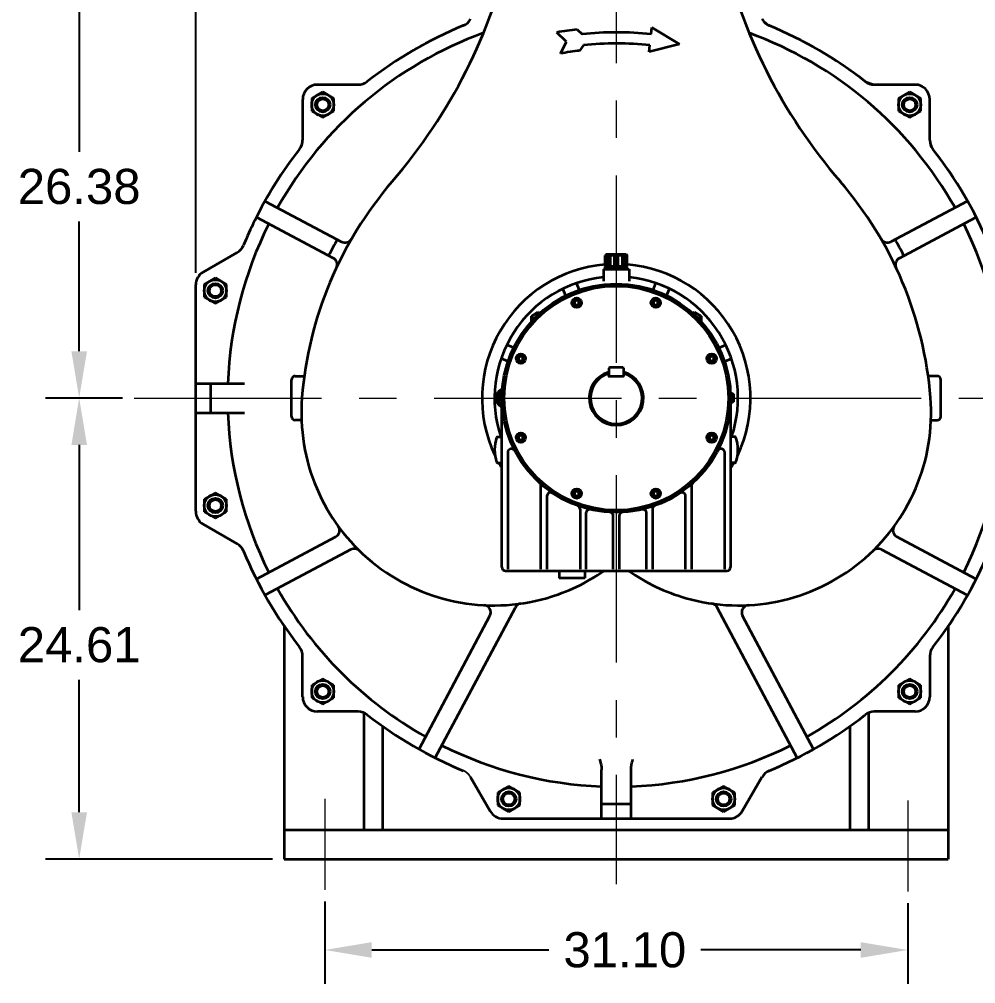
# Model space of a CAD drawing. Header units: inches. Extents: x -403 to 7, y 1 to 290.
# Drawn here: x -195.3 to -144.2, y 208 to 259.4 of the extents above; entities that cross this region are included whole.
import ezdxf

# ---------------------------------------------------------------- set-up
doc = ezdxf.new("R2010")
doc.units = ezdxf.units.IN
doc.header["$MEASUREMENT"] = 0
doc.linetypes.add('点画线', pattern=[16, 10, -2, 2, -2])
doc.layers.add('中心线层', color=1, linetype='点画线', lineweight=18)
doc.layers.add('粗实线层', color=7, linetype='Continuous', lineweight=35)
doc.styles.get("Standard").update_dxf_attribs({"font": 'arial.ttf'})
doc.dimstyles.new('STANDARD 2 PLCS', dxfattribs={"dimtxt": 0.125, "dimasz": 0.18, "dimexe": 0.18, "dimexo": 0.0625, "dimgap": 0.09, "dimtad": 0, "dimtih": 1, "dimtoh": 1, "dimzin": 4, "dimdsep": 46, "dimtxsty": 'Standard', "dimcen": 0.09, "dimaunit": 1, "dimadec": 0, "dimazin": 1, "dimtfac": 1, "dimtofl": 0, "dimtmove": 1, "dimatfit": 3, "dimfxl": 1, "dimtolj": 1, "dimtzin": 4, "dimarcsym": 0})

# ---------------------------------------------------------------- blocks, each defined once
blk = doc.blocks.new('*D163')
at = {"color": 0, "lineweight": -2, "transparency": 16777216}
for p, q in [((-178.956, 212.342), (-178.956, 207.956)), ((-147.856, 212.26), (-147.856, 207.956)), ((-176.456, 209.756), (-167.008, 209.756)), ((-150.356, 209.756), (-158.889, 209.756))]:
    blk.add_line(p, q, dxfattribs=at)
at = {"color": 0, "transparency": 16777216}
for points in [[(-176.456, 210.173), (-176.456, 209.34), (-178.956, 209.756)], [(-150.356, 210.173), (-150.356, 209.34), (-147.856, 209.756)]]:
    blk.add_solid(points, dxfattribs=at)
at = {"layer": 'Defpoints', "color": 0, "transparency": 16777216}
for p in [(-178.956, 212.967), (-147.856, 212.885), (-147.856, 209.756)]:
    blk.add_point(p, dxfattribs=at)
at = {"color": 0, "transparency": 16777216, "insert": (-162.948, 209.756), "char_height": 1.875, "attachment_point": 5}
blk.add_mtext('\\A1;31.10', dxfattribs=at)
blk = doc.blocks.new('*D164')
at = {"color": 0, "lineweight": -2, "transparency": 16777216}
for p, q in [((-189.755, 239.211), (-193.865, 239.211)), ((-192.065, 236.711), (-192.065, 227.897)), ((-192.065, 217.105), (-192.065, 224.182)), ((-181.748, 214.605), (-193.865, 214.605))]:
    blk.add_line(p, q, dxfattribs=at)
at = {"color": 0, "transparency": 16777216}
for points in [[(-192.481, 236.711), (-191.648, 236.711), (-192.065, 239.211)], [(-192.481, 217.105), (-191.648, 217.105), (-192.065, 214.605)]]:
    blk.add_solid(points, dxfattribs=at)
at = {"layer": 'Defpoints', "color": 0, "transparency": 16777216}
for p in [(-189.13, 239.211), (-192.065, 214.605), (-181.123, 214.605)]:
    blk.add_point(p, dxfattribs=at)
at = {"color": 0, "transparency": 16777216, "insert": (-192.065, 226.04), "char_height": 1.875, "attachment_point": 5}
blk.add_mtext('\\A1;24.61', dxfattribs=at)
blk = doc.blocks.new('*D165')
at = {"color": 0, "lineweight": -2, "transparency": 16777216}
for p, q in [((-171.807, 265.589), (-193.865, 265.589)), ((-192.065, 263.089), (-192.065, 252.356)), ((-192.065, 241.711), (-192.065, 248.64)), ((-189.755, 239.211), (-193.865, 239.211))]:
    blk.add_line(p, q, dxfattribs=at)
at = {"color": 0, "transparency": 16777216}
for points in [[(-192.481, 263.089), (-191.648, 263.089), (-192.065, 265.589)], [(-192.481, 241.711), (-191.648, 241.711), (-192.065, 239.211)]]:
    blk.add_solid(points, dxfattribs=at)
at = {"layer": 'Defpoints', "color": 0, "transparency": 16777216}
for p in [(-192.065, 265.589), (-171.182, 265.589), (-189.13, 239.211)]:
    blk.add_point(p, dxfattribs=at)
at = {"color": 0, "transparency": 16777216, "insert": (-192.065, 250.498), "char_height": 1.875, "attachment_point": 5}
blk.add_mtext('\\A1;26.38', dxfattribs=at)
blk = doc.blocks.new('*D166')
at = {"color": 0, "lineweight": -2, "transparency": 16777216}
for p, q in [((-185.847, 245.891), (-185.847, 272.473)), ((-140.965, 245.877), (-140.965, 272.473)), ((-183.347, 270.673), (-167.53, 270.673)), ((-143.465, 270.673), (-159.324, 270.673))]:
    blk.add_line(p, q, dxfattribs=at)
at = {"color": 0, "transparency": 16777216}
for points in [[(-183.347, 271.089), (-183.347, 270.256), (-185.847, 270.673)], [(-143.465, 271.089), (-143.465, 270.256), (-140.965, 270.673)]]:
    blk.add_solid(points, dxfattribs=at)
at = {"layer": 'Defpoints', "color": 0, "transparency": 16777216}
for p in [(-140.965, 270.673), (-185.847, 245.266), (-140.965, 245.252)]:
    blk.add_point(p, dxfattribs=at)
at = {"color": 0, "transparency": 16777216, "insert": (-163.427, 270.673), "char_height": 1.875, "attachment_point": 5}
blk.add_mtext('\\A1;44.88', dxfattribs=at)

msp = doc.modelspace()

# ---------------------------------------------------------------- linework, layer by layer
for p, q in [((-171.87, 258.971), (-172.022, 258.905)), ((-171.719, 259.035), (-171.87, 258.971)), ((-171.567, 259.098), (-171.719, 259.035)), ((-171.567, 259.098), (-171.551, 259.105)), ((-171.551, 259.105), (-171.535, 259.112)), ((-171.535, 259.112), (-171.519, 259.119)), ((-171.519, 259.119), (-171.504, 259.127)), ((-171.504, 259.127), (-171.489, 259.135)), ((-171.489, 259.135), (-171.474, 259.143)), ((-171.474, 259.143), (-171.459, 259.152)), ((-171.459, 259.152), (-171.444, 259.161)), ((-171.444, 259.161), (-171.43, 259.171)), ((-171.43, 259.171), (-171.415, 259.18)), ((-171.415, 259.18), (-171.401, 259.19)), ((-171.401, 259.19), (-171.388, 259.201)), ((-171.388, 259.201), (-171.374, 259.211)), ((-171.374, 259.211), (-171.361, 259.222)), ((-171.361, 259.222), (-171.347, 259.234)), ((-171.347, 259.234), (-171.335, 259.245)), ((-171.335, 259.245), (-171.322, 259.257)), ((-171.322, 259.257), (-171.31, 259.269)), ((-171.31, 259.269), (-171.297, 259.281)), ((-171.297, 259.281), (-171.286, 259.294)), ((-171.286, 259.294), (-171.274, 259.307)), ((-171.274, 259.307), (-171.263, 259.32)), ((-171.263, 259.32), (-171.252, 259.333)), ((-171.252, 259.333), (-171.241, 259.347)), ((-171.241, 259.347), (-171.231, 259.36)), ((-171.231, 259.36), (-171.221, 259.374)), ((-171.221, 259.374), (-171.211, 259.389)), ((-171.211, 259.389), (-171.202, 259.403)), ((-171.202, 259.403), (-171.192, 259.418)), ((-171.192, 259.418), (-171.184, 259.433)), ((-155.246, 259.098), (-155.629, 259.433)), ((-155.629, 259.433), (-155.62, 259.418)), ((-155.246, 259.098), (-155.629, 259.433)), ((-155.62, 259.418), (-155.611, 259.403)), ((-155.611, 259.403), (-155.602, 259.389)), ((-155.602, 259.389), (-155.592, 259.374)), ((-155.592, 259.374), (-155.582, 259.36)), ((-155.582, 259.36), (-155.571, 259.347)), ((-155.571, 259.347), (-155.561, 259.333)), ((-155.561, 259.333), (-155.55, 259.32)), ((-155.55, 259.32), (-155.539, 259.307)), ((-155.539, 259.307), (-155.527, 259.294)), ((-155.527, 259.294), (-155.515, 259.281)), ((-155.515, 259.281), (-155.503, 259.269)), ((-155.503, 259.269), (-155.491, 259.257)), ((-155.491, 259.257), (-155.478, 259.245)), ((-155.478, 259.245), (-155.465, 259.234)), ((-155.465, 259.234), (-155.452, 259.222)), ((-155.452, 259.222), (-155.439, 259.211)), ((-155.439, 259.211), (-155.425, 259.201)), ((-155.425, 259.201), (-155.411, 259.19)), ((-155.411, 259.19), (-155.397, 259.18)), ((-155.397, 259.18), (-155.383, 259.171)), ((-155.383, 259.171), (-155.369, 259.161)), ((-155.369, 259.161), (-155.354, 259.152)), ((-155.354, 259.152), (-155.339, 259.143)), ((-155.339, 259.143), (-155.324, 259.135)), ((-155.324, 259.135), (-155.309, 259.127)), ((-155.309, 259.127), (-155.293, 259.119)), ((-155.293, 259.119), (-155.278, 259.112)), ((-155.278, 259.112), (-155.262, 259.105)), ((-155.262, 259.105), (-155.246, 259.098)), ((-155.063, 259.022), (-155.246, 259.098)), ((-154.88, 258.944), (-155.063, 259.022)), ((-154.699, 258.865), (-154.88, 258.944)), ((-173.065, 258.415), (-173.212, 258.341)), ((-172.917, 258.489), (-173.065, 258.415)), ((-172.769, 258.561), (-172.917, 258.489)), ((-172.621, 258.632), (-172.769, 258.561)), ((-172.472, 258.702), (-172.621, 258.632)), ((-172.322, 258.771), (-172.472, 258.702)), ((-172.172, 258.839), (-172.322, 258.771)), ((-172.022, 258.905), (-172.172, 258.839)), ((-154.518, 258.783), (-154.699, 258.865)), ((-154.338, 258.701), (-154.518, 258.783)), ((-154.158, 258.616), (-154.338, 258.701)), ((-153.98, 258.53), (-154.158, 258.616)), ((-153.802, 258.442), (-153.98, 258.53)), ((-153.625, 258.353), (-153.802, 258.442)), ((-173.937, 257.951), (-174.08, 257.87)), ((-173.793, 258.031), (-173.937, 257.951)), ((-173.649, 258.11), (-173.793, 258.031)), ((-173.504, 258.188), (-173.649, 258.11)), ((-173.358, 258.265), (-173.504, 258.188)), ((-173.212, 258.341), (-173.358, 258.265)), ((-153.449, 258.262), (-153.625, 258.353)), ((-153.273, 258.169), (-153.449, 258.262)), ((-153.099, 258.075), (-153.273, 258.169)), ((-152.925, 257.979), (-153.099, 258.075)), ((-152.753, 257.881), (-152.925, 257.979)), ((-174.787, 257.447), (-174.926, 257.36)), ((-174.647, 257.534), (-174.787, 257.447)), ((-174.506, 257.62), (-174.647, 257.534)), ((-174.365, 257.704), (-174.506, 257.62)), ((-174.223, 257.787), (-174.365, 257.704)), ((-174.08, 257.87), (-174.223, 257.787)), ((-152.581, 257.782), (-152.753, 257.881)), ((-152.41, 257.682), (-152.581, 257.782)), ((-152.24, 257.579), (-152.41, 257.682)), ((-152.071, 257.476), (-152.24, 257.579)), ((-151.903, 257.37), (-152.071, 257.476)), ((-175.065, 257.271), (-175.203, 257.181)), ((-174.926, 257.36), (-175.065, 257.271)), ((-151.736, 257.263), (-151.903, 257.37)), ((-151.57, 257.155), (-151.736, 257.263)), ((-151.405, 257.045), (-151.57, 257.155)), ((-151.241, 256.934), (-151.405, 257.045)), ((-151.078, 256.821), (-151.241, 256.934)), ((-150.916, 256.706), (-151.078, 256.821)), ((-150.755, 256.59), (-150.916, 256.706)), ((-150.596, 256.473), (-150.755, 256.59)), ((-150.437, 256.354), (-150.596, 256.473)), ((-150.279, 256.233), (-150.437, 256.354)), ((-150.123, 256.112), (-150.279, 256.233)), ((-149.636, 255.943), (-150.123, 256.112)), ((-150.123, 256.112), (-150.109, 256.101)), ((-149.636, 255.943), (-150.123, 256.112)), ((-150.109, 256.101), (-150.095, 256.091)), ((-150.095, 256.091), (-150.081, 256.081)), ((-150.081, 256.081), (-150.066, 256.071)), ((-150.066, 256.071), (-150.051, 256.062)), ((-150.051, 256.062), (-150.036, 256.052)), ((-150.036, 256.052), (-150.021, 256.044)), ((-150.021, 256.044), (-150.006, 256.035)), ((-150.006, 256.035), (-149.99, 256.027)), ((-149.99, 256.027), (-149.975, 256.02)), ((-149.975, 256.02), (-149.959, 256.012)), ((-149.959, 256.012), (-149.943, 256.005)), ((-149.943, 256.005), (-149.927, 255.999)), ((-149.927, 255.999), (-149.91, 255.992)), ((-149.91, 255.992), (-149.894, 255.987)), ((-149.894, 255.987), (-149.877, 255.981)), ((-149.877, 255.981), (-149.86, 255.976)), ((-149.86, 255.976), (-149.844, 255.971)), ((-149.844, 255.971), (-149.827, 255.967)), ((-149.827, 255.967), (-149.81, 255.963)), ((-149.81, 255.963), (-149.793, 255.959)), ((-149.793, 255.959), (-149.775, 255.956)), ((-149.775, 255.956), (-149.758, 255.953)), ((-149.758, 255.953), (-149.741, 255.95)), ((-149.741, 255.95), (-149.724, 255.948)), ((-149.724, 255.948), (-149.706, 255.946)), ((-149.706, 255.946), (-149.689, 255.945)), ((-149.689, 255.945), (-149.671, 255.944)), ((-149.671, 255.944), (-149.654, 255.944)), ((-149.654, 255.944), (-149.636, 255.943)), ((-147.461, 255.943), (-149.636, 255.943)), ((-147.42, 255.942), (-147.461, 255.943)), ((-147.461, 255.943), (-147.461, 255.943)), ((-147.379, 255.939), (-147.42, 255.942)), ((-147.338, 255.934), (-147.379, 255.939)), ((-147.298, 255.926), (-147.338, 255.934)), ((-147.258, 255.916), (-147.298, 255.926)), ((-147.218, 255.905), (-147.258, 255.916)), ((-147.179, 255.891), (-147.218, 255.905)), ((-147.141, 255.875), (-147.179, 255.891)), ((-147.104, 255.857), (-147.141, 255.875)), ((-147.068, 255.838), (-147.104, 255.857)), ((-147.033, 255.816), (-147.068, 255.838)), ((-146.999, 255.793), (-147.033, 255.816)), ((-146.966, 255.768), (-146.999, 255.793)), ((-146.935, 255.741), (-146.966, 255.768)), ((-146.905, 255.713), (-146.935, 255.741)), ((-146.876, 255.683), (-146.905, 255.713)), ((-146.85, 255.651), (-146.876, 255.683)), ((-146.824, 255.619), (-146.85, 255.651)), ((-146.801, 255.585), (-146.824, 255.619)), ((-146.78, 255.55), (-146.801, 255.585)), ((-146.76, 255.513), (-146.78, 255.55)), ((-146.742, 255.476), (-146.76, 255.513)), ((-146.726, 255.438), (-146.742, 255.476)), ((-146.713, 255.399), (-146.726, 255.438)), ((-146.701, 255.36), (-146.713, 255.399)), ((-146.691, 255.32), (-146.701, 255.36)), ((-146.684, 255.279), (-146.691, 255.32)), ((-146.678, 255.238), (-146.684, 255.279)), ((-146.675, 255.197), (-146.678, 255.238)), ((-146.674, 255.156), (-146.675, 255.197)), ((-146.674, 252.981), (-146.674, 255.156)), ((-146.674, 255.156), (-146.674, 255.156)), ((-146.506, 252.494), (-146.674, 252.981)), ((-146.674, 252.981), (-146.674, 252.964)), ((-146.506, 252.494), (-146.674, 252.981)), ((-146.674, 252.964), (-146.673, 252.946)), ((-146.673, 252.946), (-146.672, 252.929)), ((-146.672, 252.929), (-146.671, 252.911)), ((-146.671, 252.911), (-146.669, 252.894)), ((-146.669, 252.894), (-146.667, 252.876)), ((-146.667, 252.876), (-146.665, 252.859)), ((-146.665, 252.859), (-146.662, 252.842)), ((-146.662, 252.842), (-146.658, 252.825)), ((-146.658, 252.825), (-146.655, 252.808)), ((-146.655, 252.808), (-146.651, 252.791)), ((-146.651, 252.791), (-146.646, 252.774)), ((-146.646, 252.774), (-146.641, 252.757)), ((-146.641, 252.757), (-146.636, 252.74)), ((-146.636, 252.74), (-146.631, 252.724)), ((-146.631, 252.724), (-146.625, 252.707)), ((-146.625, 252.707), (-146.619, 252.691)), ((-146.619, 252.691), (-146.612, 252.675)), ((-146.612, 252.675), (-146.605, 252.659)), ((-146.605, 252.659), (-146.598, 252.643)), ((-146.598, 252.643), (-146.59, 252.627)), ((-146.59, 252.627), (-146.582, 252.612)), ((-146.582, 252.612), (-146.574, 252.596)), ((-146.574, 252.596), (-146.565, 252.581)), ((-146.565, 252.581), (-146.556, 252.566)), ((-146.556, 252.566), (-146.546, 252.551)), ((-146.546, 252.551), (-146.537, 252.537)), ((-146.537, 252.537), (-146.527, 252.522)), ((-146.527, 252.522), (-146.516, 252.508)), ((-146.516, 252.508), (-146.506, 252.494)), ((-146.384, 252.338), (-146.506, 252.494)), ((-146.264, 252.18), (-146.384, 252.338)), ((-146.145, 252.022), (-146.264, 252.18)), ((-146.027, 251.862), (-146.145, 252.022)), ((-145.911, 251.701), (-146.027, 251.862)), ((-145.797, 251.539), (-145.911, 251.701)), ((-145.684, 251.376), (-145.797, 251.539)), ((-145.572, 251.212), (-145.684, 251.376)), ((-145.462, 251.047), (-145.572, 251.212)), ((-145.354, 250.881), (-145.462, 251.047)), ((-145.247, 250.714), (-145.354, 250.881)), ((-145.142, 250.546), (-145.247, 250.714)), ((-145.038, 250.377), (-145.142, 250.546)), ((-144.936, 250.207), (-145.038, 250.377)), ((-144.835, 250.036), (-144.936, 250.207)), ((-144.736, 249.865), (-144.835, 250.036)), ((-144.639, 249.692), (-144.736, 249.865)), ((-144.543, 249.518), (-144.639, 249.692)), ((-144.448, 249.344), (-144.543, 249.518)), ((-144.356, 249.169), (-144.448, 249.344)), ((-144.265, 248.992), (-144.356, 249.169)), ((-144.175, 248.815), (-144.265, 248.992)), ((-184.398, 246.544), (-185.454, 245.934)), ((-185.79, 245.547), (-185.8, 245.522)), ((-185.779, 245.573), (-185.79, 245.547)), ((-185.768, 245.598), (-185.779, 245.573)), ((-185.755, 245.622), (-185.768, 245.598)), ((-185.742, 245.646), (-185.755, 245.622)), ((-185.728, 245.67), (-185.742, 245.646)), ((-185.713, 245.693), (-185.728, 245.67)), ((-185.697, 245.715), (-185.713, 245.693)), ((-185.68, 245.737), (-185.697, 245.715)), ((-185.663, 245.759), (-185.68, 245.737)), ((-185.645, 245.779), (-185.663, 245.759)), ((-185.626, 245.799), (-185.645, 245.779)), ((-185.607, 245.819), (-185.626, 245.799)), ((-185.587, 245.838), (-185.607, 245.819)), ((-185.566, 245.856), (-185.587, 245.838)), ((-185.545, 245.873), (-185.566, 245.856)), ((-185.523, 245.89), (-185.545, 245.873)), ((-185.5, 245.905), (-185.523, 245.89)), ((-185.477, 245.92), (-185.5, 245.905)), ((-185.454, 245.934), (-185.477, 245.92)), ((-185.454, 245.934), (-185.454, 245.934)), ((-185.845, 245.307), (-185.847, 245.28)), ((-185.847, 245.28), (-185.847, 245.252)), ((-185.847, 245.252), (-185.847, 245.252)), ((-185.847, 245.252), (-185.847, 243.12)), ((-185.843, 245.335), (-185.845, 245.307)), ((-185.84, 245.362), (-185.843, 245.335)), ((-185.835, 245.389), (-185.84, 245.362)), ((-185.83, 245.416), (-185.835, 245.389)), ((-185.824, 245.443), (-185.83, 245.416)), ((-185.817, 245.47), (-185.824, 245.443)), ((-185.809, 245.496), (-185.817, 245.47)), ((-185.8, 245.522), (-185.809, 245.496)), ((-185.847, 243.12), (-185.847, 243.12)), ((-185.847, 243.12), (-185.847, 239.998)), ((-185.847, 239.998), (-185.847, 239.998)), ((-185.847, 239.998), (-185.847, 238.424)), ((-185.847, 238.424), (-185.847, 238.424)), ((-185.847, 238.424), (-185.847, 233.17)), ((-185.847, 233.17), (-185.847, 233.17)), ((-185.847, 233.17), (-185.847, 233.142)), ((-185.847, 233.142), (-185.845, 233.115)), ((-185.845, 233.115), (-185.843, 233.087)), ((-185.843, 233.087), (-185.84, 233.06)), ((-185.84, 233.06), (-185.835, 233.033)), ((-185.835, 233.033), (-185.83, 233.006)), ((-185.83, 233.006), (-185.824, 232.979)), ((-185.824, 232.979), (-185.817, 232.953)), ((-185.817, 232.953), (-185.809, 232.926)), ((-185.809, 232.926), (-185.8, 232.9)), ((-185.8, 232.9), (-185.79, 232.875)), ((-185.79, 232.875), (-185.779, 232.849)), ((-185.779, 232.849), (-185.768, 232.824)), ((-185.768, 232.824), (-185.755, 232.8)), ((-185.755, 232.8), (-185.742, 232.776)), ((-185.742, 232.776), (-185.728, 232.752)), ((-185.728, 232.752), (-185.713, 232.729)), ((-185.713, 232.729), (-185.697, 232.707)), ((-185.697, 232.707), (-185.68, 232.685)), ((-185.68, 232.685), (-185.663, 232.663)), ((-185.663, 232.663), (-185.645, 232.643)), ((-185.645, 232.643), (-185.626, 232.623)), ((-185.626, 232.623), (-185.607, 232.603)), ((-185.607, 232.603), (-185.587, 232.584)), ((-185.587, 232.584), (-185.566, 232.566)), ((-185.566, 232.566), (-185.545, 232.549)), ((-185.545, 232.549), (-185.523, 232.533)), ((-185.523, 232.533), (-185.5, 232.517)), ((-185.5, 232.517), (-185.477, 232.502)), ((-185.477, 232.502), (-185.454, 232.488)), ((-185.454, 232.488), (-185.454, 232.488)), ((-185.454, 232.488), (-183.628, 231.434)), ((-183.613, 231.425), (-183.628, 231.434)), ((-183.598, 231.416), (-183.613, 231.425)), ((-183.584, 231.406), (-183.598, 231.416)), ((-183.57, 231.397), (-183.584, 231.406)), ((-183.556, 231.387), (-183.57, 231.397)), ((-183.542, 231.376), (-183.556, 231.387)), ((-183.528, 231.365), (-183.542, 231.376)), ((-183.515, 231.354), (-183.528, 231.365)), ((-183.502, 231.343), (-183.515, 231.354)), ((-183.489, 231.332), (-183.502, 231.343)), ((-183.477, 231.32), (-183.489, 231.332)), ((-183.464, 231.308), (-183.477, 231.32)), ((-183.452, 231.295), (-183.464, 231.308)), ((-183.44, 231.283), (-183.452, 231.295)), ((-183.429, 231.27), (-183.44, 231.283)), ((-183.418, 231.257), (-183.429, 231.27)), ((-183.407, 231.243), (-183.418, 231.257)), ((-183.396, 231.23), (-183.407, 231.243)), ((-183.386, 231.216), (-183.396, 231.23)), ((-183.376, 231.202), (-183.386, 231.216)), ((-183.366, 231.188), (-183.376, 231.202)), ((-183.357, 231.173), (-183.366, 231.188)), ((-183.348, 231.159), (-183.357, 231.173)), ((-183.339, 231.144), (-183.348, 231.159)), ((-183.33, 231.129), (-183.339, 231.144)), ((-183.322, 231.113), (-183.33, 231.129)), ((-183.314, 231.098), (-183.322, 231.113)), ((-183.307, 231.082), (-183.314, 231.098)), ((-183.3, 231.067), (-183.307, 231.082)), ((-183.293, 231.051), (-183.3, 231.067)), ((-183.293, 231.051), (-183.235, 230.91)), ((-183.235, 230.91), (-183.176, 230.77)), ((-183.176, 230.77), (-183.115, 230.63)), ((-183.115, 230.63), (-183.054, 230.49)), ((-183.054, 230.49), (-182.992, 230.351)), ((-182.992, 230.351), (-182.928, 230.212)), ((-182.928, 230.212), (-182.864, 230.074)), ((-182.864, 230.074), (-182.799, 229.937)), ((-182.799, 229.937), (-182.733, 229.799)), ((-182.733, 229.799), (-182.665, 229.663)), ((-182.665, 229.663), (-182.597, 229.526)), ((-182.597, 229.526), (-182.528, 229.391)), ((-182.528, 229.391), (-182.458, 229.255)), ((-182.458, 229.255), (-182.387, 229.12)), ((-182.387, 229.12), (-182.315, 228.986)), ((-144.498, 228.986), (-144.426, 229.12)), ((-144.426, 229.12), (-144.355, 229.255)), ((-144.355, 229.255), (-144.285, 229.391)), ((-144.285, 229.391), (-144.216, 229.526)), ((-182.315, 228.986), (-182.242, 228.852)), ((-182.242, 228.852), (-182.168, 228.719)), ((-182.168, 228.719), (-182.093, 228.586)), ((-182.093, 228.586), (-182.017, 228.454)), ((-144.795, 228.454), (-144.72, 228.586)), ((-144.72, 228.586), (-144.645, 228.719)), ((-144.645, 228.719), (-144.571, 228.852)), ((-144.571, 228.852), (-144.498, 228.986)), ((-182.017, 228.454), (-181.941, 228.322)), ((-181.941, 228.322), (-181.863, 228.191)), ((-181.863, 228.191), (-181.784, 228.061)), ((-181.784, 228.061), (-181.705, 227.931)), ((-145.108, 227.931), (-145.028, 228.061)), ((-145.028, 228.061), (-144.95, 228.191)), ((-144.95, 228.191), (-144.872, 228.322)), ((-144.872, 228.322), (-144.795, 228.454)), ((-181.705, 227.931), (-181.624, 227.801)), ((-181.624, 227.801), (-181.543, 227.673)), ((-181.543, 227.673), (-181.461, 227.544)), ((-181.461, 227.544), (-181.378, 227.417)), ((-145.435, 227.417), (-145.352, 227.544)), ((-145.352, 227.544), (-145.27, 227.673)), ((-145.27, 227.673), (-145.188, 227.801)), ((-145.188, 227.801), (-145.108, 227.931)), ((-181.378, 227.417), (-181.294, 227.289)), ((-181.294, 227.289), (-181.209, 227.163)), ((-181.209, 227.163), (-181.123, 227.037)), ((-181.123, 227.037), (-181.123, 227.037)), ((-145.69, 227.037), (-145.604, 227.163)), ((-145.69, 227.037), (-145.69, 227.037)), ((-145.604, 227.163), (-145.519, 227.289)), ((-145.519, 227.289), (-145.435, 227.417)), ((-171.836, 219.437), (-171.819, 219.43)), ((-171.819, 219.43), (-171.802, 219.422)), ((-171.802, 219.422), (-171.786, 219.415)), ((-171.786, 219.415), (-171.769, 219.408)), ((-171.769, 219.408), (-171.752, 219.401)), ((-171.752, 219.401), (-171.735, 219.394)), ((-171.735, 219.394), (-171.718, 219.387)), ((-171.718, 219.387), (-171.701, 219.38)), ((-171.701, 219.38), (-171.685, 219.373)), ((-171.685, 219.373), (-171.668, 219.366)), ((-171.668, 219.366), (-171.651, 219.359)), ((-171.651, 219.359), (-171.634, 219.352)), ((-171.634, 219.352), (-171.617, 219.345)), ((-171.617, 219.345), (-171.6, 219.338)), ((-171.6, 219.338), (-171.584, 219.331)), ((-171.584, 219.331), (-171.567, 219.324)), ((-171.551, 219.317), (-171.567, 219.324)), ((-171.535, 219.31), (-171.551, 219.317)), ((-171.519, 219.303), (-171.535, 219.31)), ((-171.504, 219.295), (-171.519, 219.303)), ((-171.489, 219.287), (-171.504, 219.295)), ((-155.309, 219.295), (-155.324, 219.287)), ((-155.293, 219.303), (-155.309, 219.295)), ((-155.278, 219.31), (-155.293, 219.303)), ((-155.262, 219.317), (-155.278, 219.31)), ((-155.246, 219.324), (-155.262, 219.317)), ((-155.246, 219.324), (-155.229, 219.331)), ((-155.229, 219.331), (-155.212, 219.338)), ((-155.212, 219.338), (-155.195, 219.345)), ((-155.195, 219.345), (-155.179, 219.352)), ((-155.179, 219.352), (-155.162, 219.359)), ((-155.162, 219.359), (-155.145, 219.366)), ((-155.145, 219.366), (-155.128, 219.373)), ((-155.128, 219.373), (-155.111, 219.38)), ((-155.111, 219.38), (-155.094, 219.387)), ((-155.094, 219.387), (-155.078, 219.394)), ((-155.078, 219.394), (-155.061, 219.401)), ((-155.061, 219.401), (-155.044, 219.408)), ((-155.044, 219.408), (-155.027, 219.415)), ((-155.027, 219.415), (-155.01, 219.422)), ((-155.01, 219.422), (-154.994, 219.43)), ((-154.994, 219.43), (-154.977, 219.437)), ((-154.977, 219.437), (-154.96, 219.444)), ((-154.96, 219.444), (-154.943, 219.451)), ((-154.943, 219.451), (-154.926, 219.458)), ((-154.926, 219.458), (-154.91, 219.465)), ((-154.91, 219.465), (-154.893, 219.473)), ((-154.893, 219.473), (-154.876, 219.48)), ((-154.876, 219.48), (-154.859, 219.487)), ((-171.474, 219.279), (-171.489, 219.287)), ((-171.459, 219.27), (-171.474, 219.279)), ((-171.444, 219.261), (-171.459, 219.27)), ((-171.43, 219.251), (-171.444, 219.261)), ((-171.415, 219.242), (-171.43, 219.251)), ((-171.401, 219.232), (-171.415, 219.242)), ((-171.388, 219.221), (-171.401, 219.232)), ((-171.374, 219.211), (-171.388, 219.221)), ((-171.361, 219.2), (-171.374, 219.211)), ((-171.347, 219.189), (-171.361, 219.2)), ((-171.335, 219.177), (-171.347, 219.189)), ((-171.322, 219.165), (-171.335, 219.177)), ((-171.31, 219.153), (-171.322, 219.165)), ((-171.297, 219.141), (-171.31, 219.153)), ((-171.286, 219.128), (-171.297, 219.141)), ((-171.274, 219.115), (-171.286, 219.128)), ((-171.263, 219.102), (-171.274, 219.115)), ((-171.252, 219.089), (-171.263, 219.102)), ((-171.241, 219.075), (-171.252, 219.089)), ((-171.231, 219.062), (-171.241, 219.075)), ((-171.221, 219.048), (-171.231, 219.062)), ((-171.211, 219.033), (-171.221, 219.048)), ((-171.202, 219.019), (-171.211, 219.033)), ((-171.192, 219.004), (-171.202, 219.019)), ((-171.184, 218.989), (-171.192, 219.004)), ((-171.184, 218.989), (-170.13, 217.164)), ((-156.683, 217.164), (-155.629, 218.989)), ((-155.62, 219.004), (-155.629, 218.989)), ((-155.611, 219.019), (-155.62, 219.004)), ((-155.602, 219.033), (-155.611, 219.019)), ((-155.592, 219.048), (-155.602, 219.033)), ((-155.582, 219.062), (-155.592, 219.048)), ((-155.571, 219.075), (-155.582, 219.062)), ((-155.561, 219.089), (-155.571, 219.075)), ((-155.55, 219.102), (-155.561, 219.089)), ((-155.539, 219.115), (-155.55, 219.102)), ((-155.527, 219.128), (-155.539, 219.115)), ((-155.515, 219.141), (-155.527, 219.128)), ((-155.503, 219.153), (-155.515, 219.141)), ((-155.491, 219.165), (-155.503, 219.153)), ((-155.478, 219.177), (-155.491, 219.165)), ((-155.465, 219.189), (-155.478, 219.177)), ((-155.452, 219.2), (-155.465, 219.189)), ((-155.439, 219.211), (-155.452, 219.2)), ((-155.425, 219.221), (-155.439, 219.211)), ((-155.411, 219.232), (-155.425, 219.221)), ((-155.397, 219.242), (-155.411, 219.232)), ((-155.383, 219.251), (-155.397, 219.242)), ((-155.369, 219.261), (-155.383, 219.251)), ((-155.354, 219.27), (-155.369, 219.261)), ((-155.339, 219.279), (-155.354, 219.27)), ((-155.324, 219.287), (-155.339, 219.279)), ((-170.13, 217.164), (-170.13, 217.164)), ((-170.13, 217.164), (-170.116, 217.14)), ((-170.116, 217.14), (-170.101, 217.117)), ((-170.101, 217.117), (-170.085, 217.095)), ((-170.085, 217.095), (-170.068, 217.073)), ((-170.068, 217.073), (-170.051, 217.051)), ((-170.051, 217.051), (-170.033, 217.031)), ((-170.033, 217.031), (-170.014, 217.011)), ((-170.014, 217.011), (-169.995, 216.991)), ((-169.995, 216.991), (-169.975, 216.972)), ((-169.975, 216.972), (-169.954, 216.954)), ((-169.954, 216.954), (-169.933, 216.937)), ((-169.933, 216.937), (-169.911, 216.92)), ((-169.911, 216.92), (-169.888, 216.905)), ((-169.888, 216.905), (-169.865, 216.89)), ((-169.865, 216.89), (-169.841, 216.876)), ((-169.841, 216.876), (-169.817, 216.862)), ((-169.817, 216.862), (-169.793, 216.85)), ((-169.793, 216.85), (-169.768, 216.838)), ((-169.768, 216.838), (-169.743, 216.827)), ((-169.743, 216.827), (-169.717, 216.818)), ((-169.717, 216.818), (-169.691, 216.809)), ((-169.691, 216.809), (-169.665, 216.801)), ((-169.665, 216.801), (-169.638, 216.793)), ((-169.638, 216.793), (-169.612, 216.787)), ((-169.612, 216.787), (-169.585, 216.782)), ((-169.585, 216.782), (-169.557, 216.778)), ((-169.557, 216.778), (-169.53, 216.774)), ((-169.53, 216.774), (-169.503, 216.772)), ((-169.503, 216.772), (-169.475, 216.771)), ((-169.475, 216.771), (-169.448, 216.77)), ((-169.448, 216.77), (-169.448, 216.77)), ((-169.448, 216.77), (-164.194, 216.77)), ((-164.194, 216.77), (-164.194, 216.77)), ((-164.194, 216.77), (-162.619, 216.77)), ((-162.619, 216.77), (-162.619, 216.77)), ((-162.619, 216.77), (-157.365, 216.77)), ((-157.365, 216.77), (-157.337, 216.771)), ((-157.365, 216.77), (-157.365, 216.77)), ((-157.337, 216.771), (-157.31, 216.772)), ((-157.31, 216.772), (-157.283, 216.774)), ((-157.283, 216.774), (-157.255, 216.778)), ((-157.255, 216.778), (-157.228, 216.782)), ((-157.228, 216.782), (-157.201, 216.787)), ((-157.201, 216.787), (-157.174, 216.793)), ((-157.174, 216.793), (-157.148, 216.801)), ((-157.148, 216.801), (-157.122, 216.809)), ((-157.122, 216.809), (-157.096, 216.818)), ((-157.096, 216.818), (-157.07, 216.827)), ((-157.07, 216.827), (-157.045, 216.838)), ((-157.045, 216.838), (-157.02, 216.85)), ((-157.02, 216.85), (-156.995, 216.862)), ((-156.995, 216.862), (-156.971, 216.876)), ((-156.971, 216.876), (-156.948, 216.89)), ((-156.948, 216.89), (-156.925, 216.905)), ((-156.925, 216.905), (-156.902, 216.92)), ((-156.902, 216.92), (-156.88, 216.937)), ((-156.88, 216.937), (-156.859, 216.954)), ((-156.859, 216.954), (-156.838, 216.972)), ((-156.838, 216.972), (-156.818, 216.991)), ((-156.818, 216.991), (-156.798, 217.011)), ((-156.798, 217.011), (-156.78, 217.031)), ((-156.78, 217.031), (-156.762, 217.051)), ((-156.762, 217.051), (-156.744, 217.073)), ((-156.744, 217.073), (-156.728, 217.095)), ((-156.728, 217.095), (-156.712, 217.117)), ((-156.712, 217.117), (-156.697, 217.14)), ((-156.697, 217.14), (-156.683, 217.164)), ((-156.683, 217.164), (-156.683, 217.164))]:
    msp.add_line(p, q)
at = {"layer": '中心线层'}
for p, q in [((-163.406, 267.097), (-163.406, 213.269)), ((-189.13, 239.211), (-137.683, 239.211)), ((-178.956, 217.817), (-178.956, 212.967)), ((-147.856, 217.735), (-147.856, 212.885))]:
    msp.add_line(p, q, dxfattribs=at)
at = {"layer": '粗实线层'}
for p, q in [((-161.545, 258.637), (-161.509, 258.99)), ((-161.509, 258.99), (-160.026, 258.113)), ((-166.066, 258.237), (-166.582, 258.731)), ((-165.492, 258.89), (-165.232, 258.641)), ((-166.384, 257.607), (-166.066, 258.237)), ((-165.162, 258.054), (-165.362, 257.756)), ((-160.026, 258.113), (-161.643, 257.697)), ((-161.643, 257.697), (-161.607, 258.05)), ((-177.176, 255.943), (-179.351, 255.943)), ((-147.461, 255.943), (-149.636, 255.943)), ((-179.066, 255.552), (-179.656, 255.211)), ((-178.475, 255.211), (-179.066, 255.552)), ((-147.747, 255.552), (-148.338, 255.211)), ((-147.156, 255.211), (-147.747, 255.552)), ((-180.139, 255.156), (-180.139, 252.981)), ((-179.656, 255.211), (-179.656, 254.529)), ((-178.475, 254.529), (-178.475, 255.211)), ((-178.475, 254.87), (-178.471, 254.87)), ((-148.338, 255.211), (-148.338, 254.529)), ((-147.156, 254.529), (-147.156, 255.211)), ((-147.156, 254.87), (-147.153, 254.87)), ((-146.674, 252.981), (-146.674, 255.156)), ((-179.656, 254.529), (-179.066, 254.188)), ((-179.066, 254.188), (-178.475, 254.529)), ((-148.338, 254.529), (-147.747, 254.188)), ((-147.747, 254.188), (-147.156, 254.529)), ((-182.115, 249.716), (-178.062, 247.561)), ((-144.698, 249.716), (-148.751, 247.561)), ((-178.513, 246.686), (-182.577, 248.847)), ((-148.3, 246.686), (-144.236, 248.847)), ((-183.628, 246.988), (-185.454, 245.934)), ((-163.938, 246.888), (-163.997, 246.829)), ((-163.997, 246.258), (-163.997, 246.829)), ((-163.997, 246.829), (-163.989, 246.829)), ((-163.969, 246.849), (-163.989, 246.829)), ((-163.989, 246.258), (-163.989, 246.829)), ((-163.969, 246.849), (-163.969, 246.258)), ((-163.969, 246.849), (-163.874, 246.849)), ((-163.938, 246.888), (-162.875, 246.888)), ((-163.888, 246.829), (-163.874, 246.849)), ((-163.888, 246.258), (-163.888, 246.829)), ((-163.888, 246.829), (-163.748, 246.829)), ((-163.734, 246.849), (-163.748, 246.829)), ((-163.748, 246.258), (-163.748, 246.829)), ((-163.734, 246.849), (-163.734, 246.258)), ((-163.734, 246.849), (-163.505, 246.849)), ((-163.505, 246.258), (-163.505, 246.849)), ((-163.505, 246.829), (-163.308, 246.829)), ((-163.308, 246.258), (-163.308, 246.849)), ((-163.308, 246.849), (-163.078, 246.849)), ((-163.078, 246.849), (-163.078, 246.258)), ((-163.064, 246.829), (-163.078, 246.849)), ((-163.064, 246.258), (-163.064, 246.829)), ((-163.064, 246.829), (-162.925, 246.829)), ((-162.939, 246.849), (-162.925, 246.829)), ((-162.939, 246.849), (-162.844, 246.849)), ((-162.925, 246.258), (-162.925, 246.829)), ((-162.875, 246.888), (-162.816, 246.829)), ((-162.844, 246.849), (-162.844, 246.258)), ((-162.824, 246.829), (-162.844, 246.849)), ((-162.824, 246.258), (-162.824, 246.829)), ((-162.824, 246.829), (-162.816, 246.829)), ((-162.816, 246.258), (-162.816, 246.829)), ((-164.095, 246.101), (-164.095, 245.448)), ((-164.095, 246.101), (-162.717, 246.101)), ((-163.997, 246.258), (-162.816, 246.258)), ((-163.997, 246.101), (-163.997, 246.219)), ((-163.997, 246.219), (-162.816, 246.219)), ((-163.958, 246.219), (-163.958, 246.258)), ((-162.855, 246.219), (-162.855, 246.258)), ((-162.816, 246.101), (-162.816, 246.219)), ((-162.717, 246.101), (-162.717, 245.448)), ((-184.797, 245.625), (-185.388, 245.284)), ((-184.207, 245.284), (-184.797, 245.625)), ((-185.847, 233.17), (-185.847, 245.252)), ((-185.388, 245.284), (-185.388, 244.602)), ((-184.207, 244.602), (-184.207, 245.284)), ((-166.097, 244.677), (-166.251, 245.051)), ((-165.368, 244.976), (-165.524, 245.352)), ((-161.445, 244.976), (-161.289, 245.352)), ((-160.716, 244.677), (-160.561, 245.051)), ((-185.388, 244.602), (-184.797, 244.261)), ((-184.797, 244.261), (-184.207, 244.602)), ((-184.207, 244.943), (-184.203, 244.943)), ((-165.516, 244.438), (-165.633, 244.371)), ((-165.633, 244.371), (-165.633, 244.236)), ((-165.633, 244.236), (-165.516, 244.168)), ((-165.399, 244.371), (-165.516, 244.438)), ((-165.516, 244.168), (-165.399, 244.236)), ((-165.399, 244.236), (-165.399, 244.371)), ((-161.297, 244.438), (-161.414, 244.371)), ((-161.414, 244.371), (-161.414, 244.236)), ((-161.414, 244.236), (-161.297, 244.168)), ((-161.18, 244.371), (-161.297, 244.438)), ((-161.297, 244.168), (-161.18, 244.236)), ((-161.18, 244.236), (-161.18, 244.371)), ((-167.936, 243.591), (-167.582, 243.796)), ((-167.936, 243.289), (-167.936, 243.591)), ((-167.582, 243.796), (-167.485, 243.74)), ((-159.327, 243.74), (-159.231, 243.796)), ((-159.231, 243.796), (-158.876, 243.591)), ((-158.876, 243.591), (-158.876, 243.289)), ((-168.873, 241.901), (-169.246, 242.056)), ((-157.94, 241.901), (-157.566, 242.056)), ((-168.499, 241.455), (-168.616, 241.388)), ((-168.382, 241.388), (-168.499, 241.455)), ((-158.314, 241.455), (-158.431, 241.388)), ((-158.197, 241.388), (-158.314, 241.455)), ((-169.175, 241.175), (-169.548, 241.329)), ((-168.616, 241.388), (-168.616, 241.253)), ((-168.616, 241.253), (-168.499, 241.185)), ((-168.499, 241.185), (-168.382, 241.253)), ((-168.382, 241.253), (-168.382, 241.388)), ((-158.431, 241.388), (-158.431, 241.253)), ((-158.431, 241.253), (-158.314, 241.185)), ((-158.314, 241.185), (-158.197, 241.253)), ((-158.197, 241.253), (-158.197, 241.388)), ((-157.637, 241.175), (-157.265, 241.329)), ((-163.769, 240.845), (-163.8, 240.813)), ((-163.8, 240.813), (-163.8, 240.404)), ((-163.8, 240.392), (-163.8, 240.593)), ((-163.8, 240.404), (-163.769, 240.372)), ((-163.044, 240.845), (-163.769, 240.845)), ((-163.013, 240.813), (-163.044, 240.845)), ((-163.044, 240.372), (-163.013, 240.404)), ((-163.013, 240.813), (-163.013, 240.404)), ((-163.013, 240.532), (-163.013, 240.392)), ((-185.847, 239.998), (-183.246, 239.998)), ((-185.06, 239.998), (-185.06, 238.424)), ((-180.729, 238.227), (-180.729, 240.195)), ((-180.532, 240.392), (-180.051, 240.392)), ((-163.8, 240.392), (-163.788, 240.392)), ((-163.032, 240.372), (-163.78, 240.372)), ((-163.044, 240.372), (-163.769, 240.372)), ((-146.28, 240.392), (-146.761, 240.392)), ((-146.084, 238.227), (-146.084, 240.195)), ((-169.666, 239.416), (-169.491, 239.517)), ((-169.666, 239.006), (-169.666, 239.416)), ((-157.322, 239.517), (-157.146, 239.416)), ((-157.146, 239.416), (-157.146, 239.006)), ((-169.509, 238.916), (-169.666, 239.006)), ((-169.509, 230.195), (-169.509, 239.211)), ((-157.304, 239.211), (-157.304, 230.195)), ((-157.146, 239.006), (-157.304, 238.916)), ((-185.847, 238.424), (-183.246, 238.424)), ((-180.202, 238.03), (-180.532, 238.03)), ((-146.611, 238.03), (-146.28, 238.03)), ((-169.756, 237.144), (-169.509, 237.144)), ((-168.499, 237.237), (-168.616, 237.169)), ((-168.616, 237.169), (-168.616, 237.034)), ((-168.616, 237.034), (-168.499, 236.967)), ((-168.382, 237.169), (-168.499, 237.237)), ((-168.499, 236.967), (-168.382, 237.034)), ((-168.382, 237.034), (-168.382, 237.169)), ((-158.314, 237.237), (-158.431, 237.169)), ((-158.431, 237.169), (-158.431, 237.034)), ((-158.431, 237.034), (-158.314, 236.967)), ((-158.197, 237.169), (-158.314, 237.237)), ((-158.314, 236.967), (-158.197, 237.034)), ((-158.197, 237.034), (-158.197, 237.169)), ((-157.057, 237.144), (-157.304, 237.144)), ((-169.194, 236.308), (-169.194, 230.085)), ((-157.619, 230.085), (-157.619, 236.308)), ((-169.756, 235.766), (-169.509, 235.766)), ((-157.057, 235.766), (-157.304, 235.766)), ((-167.422, 230.085), (-167.422, 234.528)), ((-165.516, 234.254), (-165.633, 234.186)), ((-165.399, 234.186), (-165.516, 234.254)), ((-161.297, 234.254), (-161.414, 234.186)), ((-161.18, 234.186), (-161.297, 234.254)), ((-159.391, 234.528), (-159.391, 230.085)), ((-184.797, 234.161), (-185.388, 233.82)), ((-185.388, 233.82), (-185.388, 233.138)), ((-184.207, 233.82), (-184.797, 234.161)), ((-184.207, 233.138), (-184.207, 233.82)), ((-167.107, 233.976), (-167.107, 230.085)), ((-165.633, 234.186), (-165.633, 234.051)), ((-165.633, 234.051), (-165.516, 233.984)), ((-165.516, 233.984), (-165.399, 234.051)), ((-165.399, 234.051), (-165.399, 234.186)), ((-161.414, 234.186), (-161.414, 234.051)), ((-161.414, 234.051), (-161.297, 233.984)), ((-161.297, 233.984), (-161.18, 234.051)), ((-161.18, 234.051), (-161.18, 234.186)), ((-159.706, 230.085), (-159.706, 233.976)), ((-184.207, 233.479), (-184.203, 233.479)), ((-165.335, 233.281), (-165.335, 230.085)), ((-161.477, 233.281), (-161.477, 230.085)), ((-185.388, 233.138), (-184.797, 232.797)), ((-184.797, 232.797), (-184.207, 233.138)), ((-165.021, 233.073), (-165.021, 230.085)), ((-163.564, 230.085), (-163.564, 232.922)), ((-163.249, 232.922), (-163.249, 230.085)), ((-161.792, 230.085), (-161.792, 233.073)), ((-185.454, 232.488), (-183.628, 231.434)), ((-182.577, 229.575), (-178.382, 231.806)), ((-144.236, 229.575), (-148.431, 231.806)), ((-177.562, 231.127), (-182.115, 228.706)), ((-149.251, 231.127), (-144.698, 228.706)), ((-169.312, 229.998), (-157.501, 229.998)), ((-166.458, 229.998), (-166.458, 229.605)), ((-166.458, 229.998), (-166.458, 229.605)), ((-165.08, 229.605), (-166.458, 229.605)), ((-165.08, 229.998), (-165.08, 229.605)), ((-165.08, 229.998), (-165.08, 229.605)), ((-173.061, 220.005), (-168.786, 228.044)), ((-153.752, 220.005), (-158.026, 228.044)), ((-173.93, 220.467), (-170.146, 227.584)), ((-152.883, 220.467), (-156.667, 227.584)), ((-181.123, 227.037), (-181.123, 214.605)), ((-145.69, 227.037), (-145.69, 214.605)), ((-180.139, 223.266), (-180.139, 225.441)), ((-146.674, 225.441), (-146.674, 223.266)), ((-179.066, 224.234), (-179.656, 223.893)), ((-178.475, 223.893), (-179.066, 224.234)), ((-147.747, 224.234), (-148.338, 223.893)), ((-147.156, 223.893), (-147.747, 224.234)), ((-179.656, 223.893), (-179.656, 223.211)), ((-178.475, 223.211), (-178.475, 223.893)), ((-178.475, 223.552), (-178.471, 223.552)), ((-148.338, 223.893), (-148.338, 223.211)), ((-147.156, 223.211), (-147.156, 223.893)), ((-147.156, 223.552), (-147.153, 223.552)), ((-179.656, 223.211), (-179.066, 222.87)), ((-179.066, 222.87), (-178.475, 223.211)), ((-148.338, 223.211), (-147.747, 222.87)), ((-147.747, 222.87), (-147.156, 223.211)), ((-177.176, 222.479), (-179.351, 222.479)), ((-176.873, 222.418), (-176.873, 216.175)), ((-149.94, 222.418), (-149.94, 216.175)), ((-147.461, 222.479), (-149.636, 222.479)), ((-175.873, 221.699), (-175.873, 216.175)), ((-150.94, 221.699), (-150.94, 216.175)), ((-164.194, 216.77), (-164.194, 219.371)), ((-162.619, 216.77), (-162.619, 219.371)), ((-171.184, 218.989), (-170.13, 217.164)), ((-156.683, 217.164), (-155.629, 218.989)), ((-169.138, 218.502), (-169.729, 218.161)), ((-168.548, 218.161), (-169.138, 218.502)), ((-157.675, 218.502), (-158.265, 218.161)), ((-157.084, 218.161), (-157.675, 218.502)), ((-169.729, 218.161), (-169.729, 217.479)), ((-168.548, 217.479), (-168.548, 218.161)), ((-168.548, 217.82), (-168.544, 217.82)), ((-158.265, 218.161), (-158.265, 217.479)), ((-157.084, 217.479), (-157.084, 218.161)), ((-157.084, 217.82), (-157.08, 217.82)), ((-169.729, 217.479), (-169.138, 217.138)), ((-169.138, 217.138), (-168.548, 217.479)), ((-164.194, 217.557), (-162.619, 217.557)), ((-158.265, 217.479), (-157.675, 217.138)), ((-157.675, 217.138), (-157.084, 217.479)), ((-169.448, 216.77), (-157.365, 216.77)), ((-181.123, 216.175), (-145.69, 216.175)), ((-181.123, 214.605), (-145.69, 214.605))]:
    msp.add_line(p, q, dxfattribs=at)
for points in [[(-164.296, 219.934), (-164.266, 219.843), (-164.24, 219.743), (-164.217, 219.632), (-164.2, 219.509), (-164.194, 219.371)], [(-162.619, 219.371), (-162.612, 219.508), (-162.596, 219.632), (-162.573, 219.743), (-162.546, 219.843), (-162.517, 219.934)]]:
    msp.add_lwpolyline(points, dxfattribs=at)
for centre, radius in [((-179.066, 254.87), 0.591), ((-147.747, 254.87), 0.591), ((-179.066, 254.87), 0.394), ((-179.066, 254.87), 0.315), ((-147.747, 254.87), 0.394), ((-147.747, 254.87), 0.315), ((-184.797, 244.943), 0.591), ((-184.797, 244.943), 0.394), ((-184.797, 244.943), 0.315), ((-163.406, 239.211), 6.102), ((-163.406, 239.211), 5.984), ((-165.516, 244.303), 0.256), ((-165.516, 244.303), 0.244), ((-161.297, 244.303), 0.256), ((-161.297, 244.303), 0.244), ((-165.516, 244.303), 0.135), ((-161.297, 244.303), 0.135), ((-168.499, 241.32), 0.256), ((-168.499, 241.32), 0.244), ((-168.499, 241.32), 0.135), ((-158.314, 241.32), 0.256), ((-158.314, 241.32), 0.244), ((-158.314, 241.32), 0.135), ((-168.499, 237.102), 0.256), ((-168.499, 237.102), 0.244), ((-158.314, 237.102), 0.256), ((-158.314, 237.102), 0.244), ((-168.499, 237.102), 0.135), ((-158.314, 237.102), 0.135), ((-165.516, 234.119), 0.256), ((-165.516, 234.119), 0.244), ((-165.516, 234.119), 0.135), ((-161.297, 234.119), 0.256), ((-161.297, 234.119), 0.244), ((-161.297, 234.119), 0.135), ((-184.797, 233.479), 0.591), ((-184.797, 233.479), 0.394), ((-184.797, 233.479), 0.315), ((-179.066, 223.552), 0.591), ((-179.066, 223.552), 0.394), ((-147.747, 223.552), 0.591), ((-147.747, 223.552), 0.394), ((-179.066, 223.552), 0.315), ((-147.747, 223.552), 0.315), ((-169.138, 217.82), 0.591), ((-157.675, 217.82), 0.591), ((-169.138, 217.82), 0.394), ((-169.138, 217.82), 0.315), ((-157.675, 217.82), 0.394), ((-157.675, 217.82), 0.315)]:
    msp.add_circle(centre, radius, dxfattribs=at)
for centre, radius, start, end in [((-197.404, 269.762), 29.094, 319.2479, 347.2926), ((-129.409, 269.762), 29.094, 192.7074, 220.7521), ((-163.406, 239.211), 21.496, 112.3102, 128.1664), ((-171.866, 259.826), 0.787, 292.3102, 330), ((-154.947, 259.826), 0.787, 210, 247.6898), ((-163.406, 239.211), 21.496, 51.8336, 67.6898), ((-163.406, 239.211), 20.74, 109.9801, 150.6403), ((-163.406, 240.722), 18.287, 96.5492, 100), ((-163.406, 240.722), 18.012, 84.07, 95.818), ((-163.406, 239.211), 20.74, 29.3597, 70.0199), ((-163.406, 240.722), 17.421, 84.07, 95.7843), ((-163.406, 240.722), 17.146, 96.5492, 100), ((-179.351, 255.156), 0.787, 90, 180), ((-177.176, 256.731), 0.787, 270, 308.1665), ((-149.636, 256.731), 0.787, 231.8336, 270), ((-147.461, 255.156), 0.787, 0, 90), ((-179.066, 254.87), 0.594, 113.5051, 125.296), ((-179.066, 254.87), 0.594, 54.6231, 66.177), ((-147.747, 254.87), 0.594, 113.5051, 125.296), ((-147.747, 254.87), 0.594, 54.6231, 66.177), ((-179.066, 254.87), 0.594, 174.4739, 185.9466), ((-179.066, 254.87), 0.594, 353.4459, 5.3319), ((-147.747, 254.87), 0.594, 174.4739, 185.9466), ((-147.747, 254.87), 0.594, 353.4459, 5.3319), ((-179.066, 254.87), 0.594, 234.4927, 245.5324), ((-179.066, 254.87), 0.594, 294.0336, 305.5121), ((-147.747, 254.87), 0.594, 234.4927, 245.5324), ((-147.747, 254.87), 0.594, 294.0336, 305.5121), ((-180.926, 252.981), 0.787, 321.8336, 360), ((-145.887, 252.981), 0.787, 180, 218.1664), ((-163.406, 239.211), 21.496, 141.8336, 153.8367), ((-163.406, 239.211), 21.496, 22.3102, 38.1664), ((-160.123, 237.636), 20.118, 139.2479, 175.4114), ((-166.69, 237.636), 20.118, 4.5886, 40.7521), ((-163.406, 239.211), 21.496, 153.8367, 157.6898), ((-163.406, 239.211), 20.74, 153.3597, 177.8242), ((-163.406, 239.211), 20.74, 2.1758, 26.6403), ((-163.406, 239.211), 17.126, 150.3533, 153.6467), ((-177.877, 247.909), 0.394, 242, 329.9469), ((-148.935, 247.909), 0.394, 210.0531, 298), ((-163.406, 239.211), 17.126, 26.3533, 29.6467), ((-184.022, 247.67), 0.787, 300, 337.6898), ((-178.697, 246.338), 0.394, 334.8974, 62), ((-148.115, 246.338), 0.394, 118, 205.1026), ((-163.406, 239.211), 7.162, 94.7958, 205.1691), ((-163.406, 239.211), 7.162, 334.8309, 85.2042), ((-185.06, 245.252), 0.787, 120, 180), ((-163.406, 239.211), 6.496, 96.0899, 198.5591), ((-163.406, 239.211), 6.496, 341.4409, 83.9101), ((-184.797, 244.943), 0.594, 113.5051, 125.296), ((-184.797, 244.943), 0.594, 54.6231, 66.177), ((-184.797, 244.943), 0.594, 174.4739, 185.9466), ((-184.797, 244.943), 0.594, 353.4459, 5.3319), ((-184.797, 244.943), 0.594, 234.4927, 245.5324), ((-184.797, 244.943), 0.594, 294.0336, 305.5121), ((-167.582, 243.387), 0.354, 75.8255, 194.0053), ((-159.231, 243.387), 0.354, 345.9949, 104.1748), ((-163.406, 239.211), 1.449, 105.8825, 74.0958), ((-163.406, 239.211), 1.437, 105.9008, 74.0992), ((-163.406, 239.211), 1.378, 106.6015, 73.3985), ((-180.532, 240.195), 0.197, 90, 180), ((-163.78, 240.392), 0.0197, 180, 270), ((-163.032, 240.392), 0.0197, 270, 0), ((-146.28, 240.195), 0.197, 0, 90), ((-169.312, 239.211), 0.512, 110.2816, 247.1744), ((-169.312, 239.211), 0.472, 112.0102, 245.373), ((-169.312, 239.211), 0.354, 120.3285, 236.1311), ((-169.312, 239.211), 0.362, 119.6173, 131.4683), ((-157.501, 239.211), 0.354, 303.8681, 59.6714), ((-169.934, 238.424), 10.276, 175.4114, 285.9354), ((-169.312, 239.211), 0.362, 168.2276, 191.7286), ((-169.312, 239.211), 0.362, 228.6732, 236.9977), ((-156.879, 238.424), 10.276, 254.0646, 4.5886), ((-163.406, 239.211), 20.74, 182.1758, 206.6403), ((-163.406, 239.211), 20.74, 333.3597, 357.8242), ((-180.532, 238.227), 0.197, 180, 270), ((-146.28, 238.227), 0.197, 270, 0), ((-167.731, 236.455), 2.165, 162.2084, 197.7916), ((-169.756, 237.105), 0.0394, 90, 162.2084), ((-157.057, 237.105), 0.0394, 17.7916, 90), ((-159.081, 236.455), 2.165, 342.2084, 17.7916), ((-168.997, 236.308), 0.197, 27.4393, 180), ((-157.816, 236.308), 0.197, 0, 152.5607), ((-169.756, 235.806), 0.0394, 197.7916, 270), ((-157.057, 235.806), 0.0394, 270, 342.2084), ((-163.406, 239.211), 7.162, 208.8478, 211.1757), ((-163.406, 239.211), 7.162, 328.8243, 331.1522), ((-167.619, 234.528), 0.197, 0, 48.0293), ((-159.194, 234.528), 0.197, 131.9711, 179.9998), ((-184.797, 233.479), 0.594, 113.5051, 125.296), ((-184.797, 233.479), 0.594, 54.6231, 66.177), ((-166.91, 233.976), 0.197, 56.2033, 179.9999), ((-159.902, 233.976), 0.197, 0, 123.7968), ((-184.797, 233.479), 0.594, 174.4739, 185.9466), ((-184.797, 233.479), 0.594, 353.4459, 5.3319), ((-165.532, 233.281), 0.197, 359.9999, 70.2755), ((-164.824, 233.073), 0.197, 76.9972, 180), ((-161.989, 233.073), 0.197, 360, 103.0029), ((-161.28, 233.281), 0.197, 109.7242, 180.0002), ((-185.06, 233.17), 0.787, 180, 240), ((-184.797, 233.479), 0.594, 234.4927, 245.5324), ((-184.797, 233.479), 0.594, 294.0336, 305.5121), ((-163.761, 232.922), 0.197, 360, 86.7755), ((-163.052, 232.922), 0.197, 93.2245, 180), ((-178.566, 232.154), 0.394, 298, 35.9924), ((-148.246, 232.154), 0.394, 144.0076, 242), ((-184.022, 230.752), 0.787, 22.3102, 60), ((-177.377, 230.779), 0.394, 45.7636, 118), ((-149.436, 230.779), 0.394, 62, 134.2364), ((-163.406, 239.211), 21.496, 202.3102, 218.1664), ((-163.406, 239.211), 21.496, 321.8336, 337.6898), ((-169.312, 230.195), 0.197, 180, 270), ((-157.501, 230.195), 0.197, 270, 0), ((-169.923, 238.386), 10.236, 285.9354, 304.9774), ((-156.89, 238.386), 10.236, 235.0226, 254.0646), ((-163.406, 239.211), 20.74, 209.3597, 240.6403), ((-163.406, 239.211), 20.74, 299.3597, 330.6403), ((-170.493, 227.769), 0.394, 332, 86.9941), ((-168.439, 227.86), 0.394, 98.0561, 152), ((-158.374, 227.86), 0.394, 28, 81.9439), ((-156.319, 227.769), 0.394, 93.0059, 208), ((-180.926, 225.441), 0.787, 0, 38.1664), ((-145.887, 225.441), 0.787, 141.8336, 180), ((-179.066, 223.552), 0.594, 113.5051, 125.296), ((-179.066, 223.552), 0.594, 54.6231, 66.177), ((-147.747, 223.552), 0.594, 113.5051, 125.296), ((-147.747, 223.552), 0.594, 54.6231, 66.177), ((-179.066, 223.552), 0.594, 174.4739, 185.9466), ((-179.066, 223.552), 0.594, 353.4459, 5.3319), ((-147.747, 223.552), 0.594, 174.4739, 185.9466), ((-147.747, 223.552), 0.594, 353.4459, 5.3319), ((-179.351, 223.266), 0.787, 180, 270), ((-179.066, 223.552), 0.594, 234.4927, 245.5324), ((-179.066, 223.552), 0.594, 294.0336, 305.5121), ((-147.747, 223.552), 0.594, 234.4927, 245.5324), ((-147.747, 223.552), 0.594, 294.0336, 305.5121), ((-147.461, 223.266), 0.787, 270, 0), ((-177.176, 221.691), 0.787, 51.8335, 90), ((-149.636, 221.691), 0.787, 90, 128.1664), ((-163.406, 239.211), 21.496, 231.8336, 247.6898), ((-163.406, 239.211), 21.496, 292.3102, 308.1664), ((-163.406, 239.211), 20.74, 243.3597, 267.8242), ((-163.406, 239.211), 20.74, 272.1758, 296.6403), ((-163.406, 239.211), 21.496, 246.2314, 247.6898), ((-154.947, 218.596), 0.787, 112.3101, 150), ((-163.406, 239.211), 21.496, 292.3102, 293.7686), ((-169.138, 217.82), 0.594, 113.5051, 125.296), ((-169.138, 217.82), 0.594, 54.6231, 66.177), ((-157.675, 217.82), 0.594, 113.5051, 125.296), ((-157.675, 217.82), 0.594, 54.6231, 66.177), ((-169.138, 217.82), 0.594, 174.4739, 185.9466), ((-169.138, 217.82), 0.594, 353.4459, 5.3319), ((-157.675, 217.82), 0.594, 174.4739, 185.9466), ((-157.675, 217.82), 0.594, 353.4459, 5.3319), ((-169.138, 217.82), 0.594, 234.4927, 245.5324), ((-169.138, 217.82), 0.594, 294.0336, 305.5121), ((-157.675, 217.82), 0.594, 234.4927, 245.5324), ((-157.675, 217.82), 0.594, 294.0336, 305.5121), ((-169.448, 217.557), 0.787, 210, 270), ((-157.365, 217.557), 0.787, 270, 330)]:
    msp.add_arc(centre, radius, start, end, dxfattribs=at)

# ---------------------------------------------------------------- dimensions: what is measured, and where the dimension line sits
for base, p1, p2, picture, middle in [((-140.965, 270.673), (-185.847, 245.266), (-140.965, 245.252), '*D166', (-163.427, 270.673)), ((-147.856, 209.756), (-178.956, 212.967), (-147.856, 212.885), '*D163', (-162.948, 209.756))]:
    dim = msp.add_linear_dim(base=base, p1=p1, p2=p2, dimstyle='STANDARD 2 PLCS', override={"dimscale": 10, "dimtxt": 0.1875, "dimasz": 0.25})
    dim.commit()
    dim.dimension.update_dxf_attribs({"geometry": picture, "text_midpoint": middle, "dimtype": 160})
for base, p2, picture, middle in [((-192.065, 265.589), (-171.182, 265.589), '*D165', (-192.065, 250.498)), ((-192.065, 214.605), (-181.123, 214.605), '*D164', (-192.065, 226.04))]:
    dim = msp.add_linear_dim(base=base, p1=(-189.13, 239.211), p2=p2, angle=90, dimstyle='STANDARD 2 PLCS', override={"dimscale": 10, "dimtxt": 0.1875, "dimasz": 0.25})
    dim.commit()
    dim.dimension.update_dxf_attribs({"geometry": picture, "text_midpoint": middle, "dimtype": 160})

doc.saveas('drawing.dxf')
